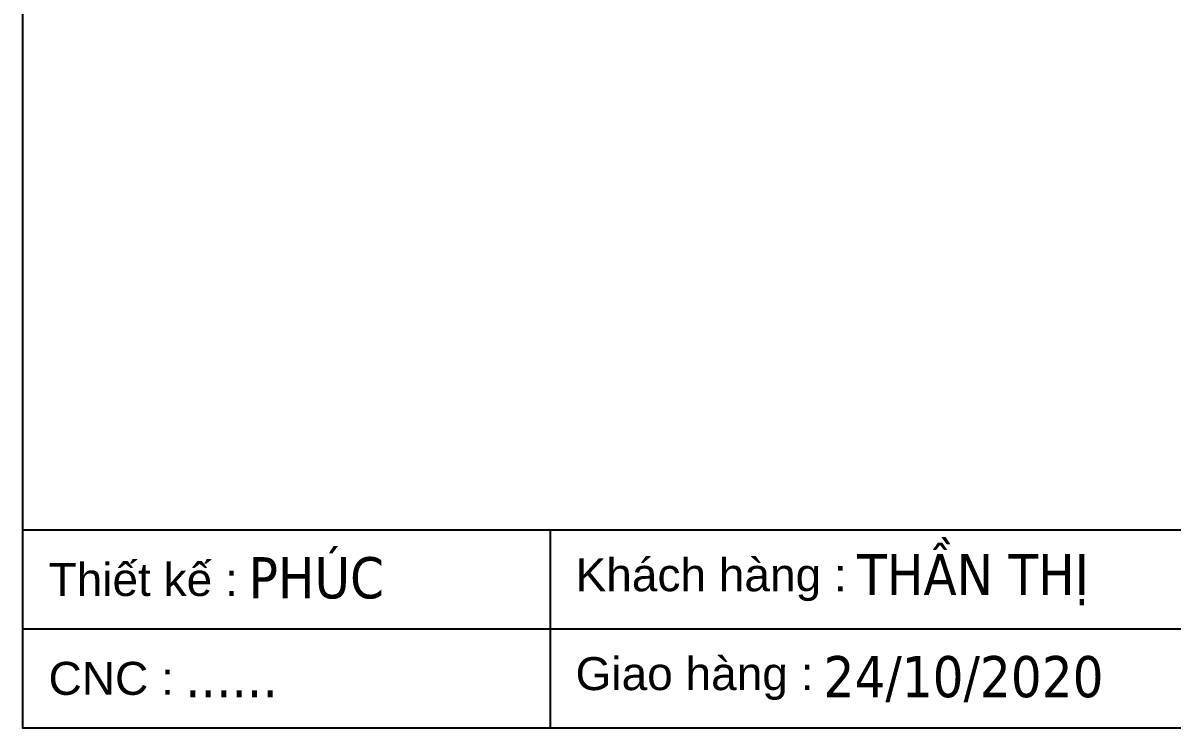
# Model space of a CAD drawing. Header units: millimetres. Extents: x 0 to 5940, y 0 to 4200.
# Drawn here: x 0 to 1395, y 0 to 856 of the extents above; entities that cross this region are included whole.
import ezdxf
from ezdxf.enums import TextEntityAlignment as Align

# ---------------------------------------------------------------- set-up
doc = ezdxf.new("R2010")
doc.units = ezdxf.units.MM
doc.styles.add('Arial', font='arial.ttf')
doc.styles.add('Tahoma (Input Text)', font='tahoma.ttf')

# ---------------------------------------------------------------- blocks, each defined once
blk = doc.blocks.new('khungtenAsean2')
at = {"color": 7}
for p, q in [((2970, -1980), (0, -1980)), ((320, -1980), (320, -2100)), ((2020, -2040), (0, -2040))]:
    blk.add_line(p, q, dxfattribs=at)
blk.add_lwpolyline([(0, 0), (2970, 0), (2970, -2100), (0, -2100)], close=True, dxfattribs=at)
at = {"color": 2, "char_height": 20, "width": 917.6339, "attachment_point": 4, "style": 'Arial'}
for s, insert in [('  Thiết kế :', (0, -2010)), ('  Khách hàng :', (320, -2010)), ('  Giao hàng :', (320, -2070)), ('  CNC :', (0, -2070))]:
    blk.add_mtext(s, dxfattribs=dict(at, insert=insert))
at = {"color": 1, "style": 'Tahoma (Input Text)', "flags": 8}
for tag, p in [('#03', (506.57, -2019.3)), ('#01', (137.05, -2021.28)), ('#05', (1106.63, -2021.28)), ('#07', (1834.68, -2021.28)), ('#09', (2146.72, -2021.28)), ('#02', (98.46, -2081.28)), ('#04', (486.11, -2081.28)), ('#06', (1065.33, -2081.28)), ('#08', (1817.45, -2081.28)), ('#10', (2146.72, -2081.28))]:
    blk.add_attdef(tag, p, '', height=25, dxfattribs=at)
blk.add_attdef('#11', text='', height=25, dxfattribs=at).set_placement((2914.99, -2067.35), align=Align.CENTER)

msp = doc.modelspace()

# ---------------------------------------------------------------- block references
at = {"color": 7}
ref = msp.add_blockref('khungtenAsean2', (0, 4200), dxfattribs=dict(at, xscale=2, yscale=2, zscale=2))
ref.add_attrib('#04', '24/10/2020', (972.2, 37.4), dxfattribs={"color": 1, "height": 50, "style": 'Tahoma (Input Text)'})
ref.add_attrib('#03', 'THẦN THỊ', (1013.1, 161.4), dxfattribs={"color": 1, "height": 50, "style": 'Tahoma (Input Text)'})
ref.add_attrib('#02', '......', (196.9, 37.4), dxfattribs={"color": 1, "height": 50, "style": 'Tahoma (Input Text)'})
ref.add_attrib('#01', 'PHÚC', (274.1, 157.4), dxfattribs={"color": 1, "height": 50, "style": 'Tahoma (Input Text)'})

doc.saveas('drawing.dxf')
